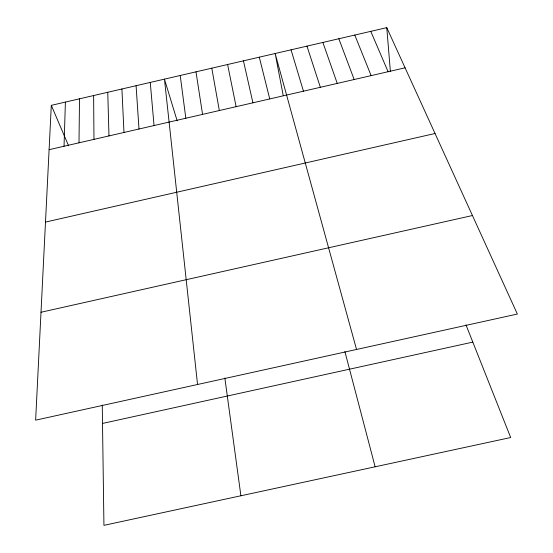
<?xml version="1.0" encoding="UTF-8"?>
<svg xmlns="http://www.w3.org/2000/svg" width="553" height="553" viewBox="0 0 553 553"><rect width="100%" height="100%" fill="white"/><g stroke="black" fill="none" stroke-linecap="round" stroke-linejoin="round"><path stroke-width="0.83" d="M79.003 142.812L79.501 98.814M64.037 146.255L65.399 102.084M51.305 105.347L35.634 420.162L517.366 314.049L386.768 27.65L51.305 105.347L68.579 145.764M49.099 149.69L405.086 67.812M45.491 222.078L435.038 133.494M41.005 312.251L472.449 215.532M102.512 423.439L472.815 342.107M370.773 31.355L388.095 71.717M354.791 35.06L371.125 75.623M465.972 324.874L510.682 437.527L103.936 525.35L102.257 405.003M338.83 38.751L354.176 79.521M322.883 42.45L337.247 83.413M306.963 46.134L320.346 87.298M177.16 120.796L164.448 79.141L197.545 384.494M291.051 49.818L303.459 91.183M356.54 349.475L275.166 53.503L283.219 95.565M344.892 351.549L375.134 466.794M259.295 57.173L269.746 98.939M243.444 60.844L252.921 102.81M227.608 64.514L236.117 106.674M211.792 68.178L219.334 110.538M195.99 71.835L202.571 114.388M224.85 377.996L240.894 495.778M180.216 75.491L185.829 118.238M150.257 82.432L154.045 125.552M386.768 27.65L390.411 71.745M136.079 85.715L139.003 129.015M121.909 88.998L123.983 132.471M107.759 92.275L108.969 135.92M93.623 95.545L93.975 139.37"/></g></svg>
